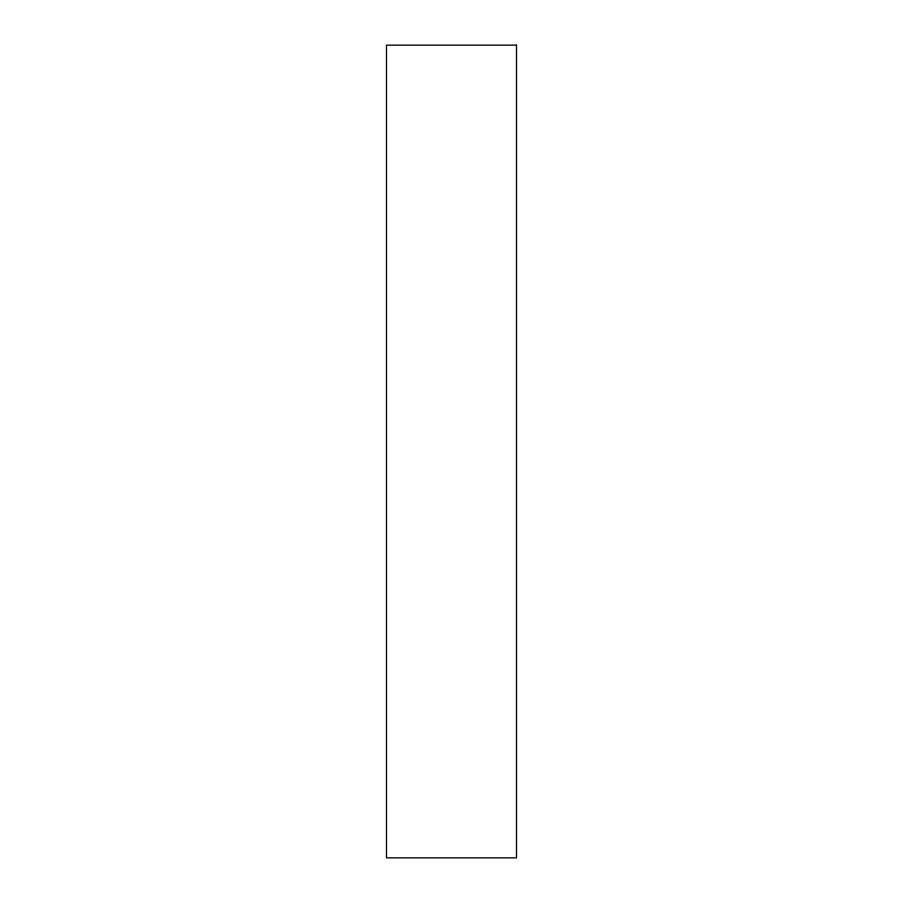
<?xml version="1.0" encoding="UTF-8"?>
<svg xmlns="http://www.w3.org/2000/svg" width="903" height="903" viewBox="0 0 903 903"><rect width="100%" height="100%" fill="white"/><g stroke="black" fill="none" stroke-linecap="round" stroke-linejoin="round"><path stroke-width="1.35" d="M516.516 45.15L386.484 45.15L386.484 857.85L516.516 857.85L516.516 45.15"/></g></svg>
